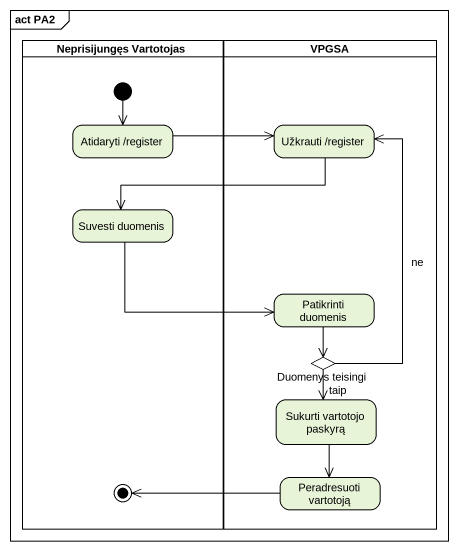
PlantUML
@startuml
mainframe act PA2
hide empty description
state "Neprisijungęs Vartotojas" as Neprisijungęs_Vartotojas <<partition>> {
  state "Atidaryti /register" as Atidaryti_register
  state "Suvesti duomenis" as Suvesti_duomenis
  state final1 <<end>>
  [*] --> Atidaryti_register
}
state VPGSA <<partition>> {
  state "Užkrauti /register" as Užkrauti_register
  state "Patikrinti duomenis" as Patikrinti_duomenis
  state "Duomenys teisingi" as Duomenys_teisingi <<choice>>
  state "Sukurti vartotojo paskyrą" as Sukurti_vartotojo_paskyrą
  state "Peradresuoti vartotoją" as Peradresuoti_vartotoją
}
Atidaryti_register -right-> Užkrauti_register
Užkrauti_register -left-> Suvesti_duomenis
Suvesti_duomenis -right-> Patikrinti_duomenis
Patikrinti_duomenis --> Duomenys_teisingi
Duomenys_teisingi -up-> Užkrauti_register : ne
Duomenys_teisingi --> Sukurti_vartotojo_paskyrą : taip
Sukurti_vartotojo_paskyrą --> Peradresuoti_vartotoją
Peradresuoti_vartotoją -left-> final1
@enduml
